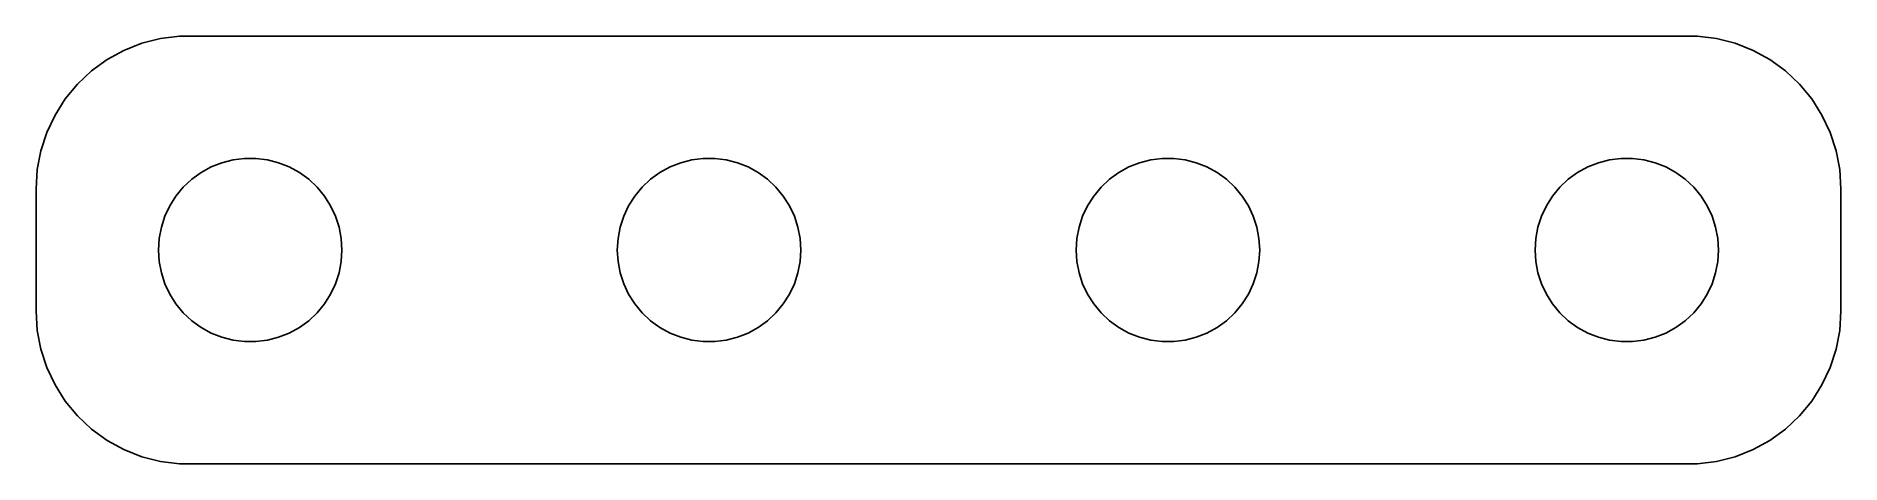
# Model space of a CAD drawing. Header units: metres. Extents: x -14.8 to 14.8, y 44.5 to 75.5.
# Drawn here: x -14.75 to 14.75, y 68.5 to 75.5 of the extents above.
import ezdxf

# ---------------------------------------------------------------- set-up
doc = ezdxf.new("R2010")
doc.units = ezdxf.units.M

msp = doc.modelspace()

# ---------------------------------------------------------------- linework, layer by layer
for p, q in [((-13.3144, 75.2621), (-13.5896, 75.1108)), ((-13.0225, 75.3776), (-13.3144, 75.2621)), ((-12.7184, 75.4557), (-13.0225, 75.3776)), ((-12.407, 75.4951), (-12.7184, 75.4557)), ((12.407, 75.4951), (-12.407, 75.4951)), ((12.7184, 75.4557), (12.407, 75.4951)), ((13.0225, 75.3776), (12.7184, 75.4557)), ((13.3144, 75.2621), (13.0225, 75.3776)), ((13.5896, 75.1108), (13.3144, 75.2621)), ((-13.5896, 75.1108), (-13.8436, 74.9263)), ((13.8436, 74.9263), (13.5896, 75.1108)), ((-14.0724, 74.7114), (-14.2725, 74.4695)), ((-13.8436, 74.9263), (-14.0724, 74.7114)), ((14.0724, 74.7114), (13.8436, 74.9263)), ((14.2725, 74.4695), (14.0724, 74.7114)), ((-14.2725, 74.4695), (-14.4408, 74.2044)), ((14.4408, 74.2044), (14.2725, 74.4695)), ((-14.4408, 74.2044), (-14.5744, 73.9203)), ((14.5744, 73.9203), (14.4408, 74.2044)), ((-14.5744, 73.9203), (-14.6714, 73.6217)), ((14.6714, 73.6217), (14.5744, 73.9203)), ((-14.6714, 73.6217), (-14.7303, 73.3133)), ((-11.7135, 73.4266), (-11.5311, 73.4734)), ((-11.5311, 73.4734), (-11.3442, 73.497)), ((-11.3442, 73.497), (-11.1558, 73.497)), ((-11.1558, 73.497), (-10.9689, 73.4734)), ((-10.9689, 73.4734), (-10.7865, 73.4266)), ((-4.21352, 73.4266), (-4.03107, 73.4734)), ((-4.03107, 73.4734), (-3.84418, 73.497)), ((-3.84418, 73.497), (-3.65581, 73.497)), ((-3.65581, 73.497), (-3.46892, 73.4734)), ((-3.46892, 73.4734), (-3.28647, 73.4266)), ((3.28647, 73.4266), (3.46892, 73.4734)), ((3.46892, 73.4734), (3.65581, 73.497)), ((3.65581, 73.497), (3.84418, 73.497)), ((3.84418, 73.497), (4.03107, 73.4734)), ((4.03107, 73.4734), (4.21352, 73.4266)), ((10.7865, 73.4266), (10.9689, 73.4734)), ((10.9689, 73.4734), (11.1558, 73.497)), ((11.1558, 73.497), (11.3442, 73.497)), ((11.3442, 73.497), (11.5311, 73.4734)), ((11.5311, 73.4734), (11.7135, 73.4266)), ((14.7303, 73.3133), (14.6714, 73.6217)), ((-14.7303, 73.3133), (-14.75, 73)), ((-12.2061, 73.1558), (-12.0537, 73.2665)), ((-12.0537, 73.2665), (-11.8887, 73.3572)), ((-11.8887, 73.3572), (-11.7135, 73.4266)), ((-10.7865, 73.4266), (-10.6113, 73.3572)), ((-10.6113, 73.3572), (-10.4463, 73.2665)), ((-10.4463, 73.2665), (-10.2939, 73.1558)), ((-4.70613, 73.1558), (-4.55373, 73.2665)), ((-4.55373, 73.2665), (-4.38866, 73.3572)), ((-4.38866, 73.3572), (-4.21352, 73.4266)), ((-3.28647, 73.4266), (-3.11133, 73.3572)), ((-3.11133, 73.3572), (-2.94626, 73.2665)), ((-2.94626, 73.2665), (-2.79385, 73.1558)), ((2.79385, 73.1558), (2.94626, 73.2665)), ((2.94626, 73.2665), (3.11133, 73.3572)), ((3.11133, 73.3572), (3.28647, 73.4266)), ((4.21352, 73.4266), (4.38866, 73.3572)), ((4.38866, 73.3572), (4.55373, 73.2665)), ((4.55373, 73.2665), (4.70613, 73.1558)), ((10.2939, 73.1558), (10.4463, 73.2665)), ((10.4463, 73.2665), (10.6113, 73.3572)), ((10.6113, 73.3572), (10.7865, 73.4266)), ((11.7135, 73.4266), (11.8887, 73.3572)), ((11.8887, 73.3572), (12.0537, 73.2665)), ((12.0537, 73.2665), (12.2061, 73.1558)), ((14.75, 73), (14.7303, 73.3133)), ((-14.75, 73), (-14.75, 71)), ((-12.5645, 72.7226), (-12.4635, 72.8817)), ((-12.4635, 72.8817), (-12.3434, 73.0268)), ((-12.3434, 73.0268), (-12.2061, 73.1558)), ((-10.2939, 73.1558), (-10.1565, 73.0268)), ((-10.1565, 73.0268), (-10.0365, 72.8817)), ((-10.0365, 72.8817), (-9.93553, 72.7226)), ((-5.06445, 72.7226), (-4.96352, 72.8817)), ((-4.96352, 72.8817), (-4.84344, 73.0268)), ((-4.84344, 73.0268), (-4.70613, 73.1558)), ((-2.79385, 73.1558), (-2.65654, 73.0268)), ((-2.65654, 73.0268), (-2.53647, 72.8817)), ((-2.53647, 72.8817), (-2.43553, 72.7226)), ((2.43553, 72.7226), (2.53647, 72.8817)), ((2.53647, 72.8817), (2.65654, 73.0268)), ((2.65654, 73.0268), (2.79385, 73.1558)), ((4.70613, 73.1558), (4.84344, 73.0268)), ((4.84344, 73.0268), (4.96352, 72.8817)), ((4.96352, 72.8817), (5.06445, 72.7226)), ((9.93553, 72.7226), (10.0365, 72.8817)), ((10.0365, 72.8817), (10.1565, 73.0268)), ((10.1565, 73.0268), (10.2939, 73.1558)), ((12.2061, 73.1558), (12.3434, 73.0268)), ((12.3434, 73.0268), (12.4635, 72.8817)), ((12.4635, 72.8817), (12.5645, 72.7226)), ((14.75, 71), (14.75, 73)), ((-12.6447, 72.5522), (-12.5645, 72.7226)), ((-9.93553, 72.7226), (-9.85533, 72.5522)), ((-5.14465, 72.5522), (-5.06445, 72.7226)), ((-2.43553, 72.7226), (-2.35533, 72.5522)), ((2.35533, 72.5522), (2.43553, 72.7226)), ((5.06445, 72.7226), (5.14465, 72.5522)), ((9.85533, 72.5522), (9.93553, 72.7226)), ((12.5645, 72.7226), (12.6447, 72.5522)), ((-12.7382, 72.188), (-12.7029, 72.373)), ((-12.7029, 72.373), (-12.6447, 72.5522)), ((-9.85533, 72.5522), (-9.79712, 72.373)), ((-9.79712, 72.373), (-9.76183, 72.188)), ((-5.23816, 72.188), (-5.20287, 72.373)), ((-5.20287, 72.373), (-5.14465, 72.5522)), ((-2.35533, 72.5522), (-2.29712, 72.373)), ((-2.29712, 72.373), (-2.26183, 72.188)), ((2.26183, 72.188), (2.29712, 72.373)), ((2.29712, 72.373), (2.35533, 72.5522)), ((5.14465, 72.5522), (5.20287, 72.373)), ((5.20287, 72.373), (5.23816, 72.188)), ((9.76183, 72.188), (9.79712, 72.373)), ((9.79712, 72.373), (9.85533, 72.5522)), ((12.6447, 72.5522), (12.7029, 72.373)), ((12.7029, 72.373), (12.7382, 72.188)), ((-12.75, 72), (-12.7382, 72.188)), ((-12.7382, 71.812), (-12.75, 72)), ((-9.76183, 72.188), (-9.75, 72)), ((-9.75, 72), (-9.76183, 71.812)), ((-5.25, 72), (-5.23816, 72.188)), ((-5.23816, 71.812), (-5.25, 72)), ((-2.26183, 72.188), (-2.25, 72)), ((-2.25, 72), (-2.26183, 71.812)), ((2.25, 72), (2.26183, 72.188)), ((2.26183, 71.812), (2.25, 72)), ((5.23816, 72.188), (5.25, 72)), ((5.25, 72), (5.23816, 71.812)), ((9.75, 72), (9.76183, 72.188)), ((9.76183, 71.812), (9.75, 72)), ((12.7382, 72.188), (12.75, 72)), ((12.75, 72), (12.7382, 71.812)), ((-12.7029, 71.627), (-12.7382, 71.812)), ((-9.76183, 71.812), (-9.79712, 71.627)), ((-5.20287, 71.627), (-5.23816, 71.812)), ((-2.26183, 71.812), (-2.29712, 71.627)), ((2.29712, 71.627), (2.26183, 71.812)), ((5.23816, 71.812), (5.20287, 71.627)), ((9.79712, 71.627), (9.76183, 71.812)), ((12.7382, 71.812), (12.7029, 71.627)), ((-12.6447, 71.4478), (-12.7029, 71.627)), ((-12.5645, 71.2774), (-12.6447, 71.4478)), ((-9.85533, 71.4478), (-9.93553, 71.2774)), ((-9.79712, 71.627), (-9.85533, 71.4478)), ((-5.14465, 71.4478), (-5.20287, 71.627)), ((-5.06445, 71.2774), (-5.14465, 71.4478)), ((-2.35533, 71.4478), (-2.43553, 71.2774)), ((-2.29712, 71.627), (-2.35533, 71.4478)), ((2.35533, 71.4478), (2.29712, 71.627)), ((2.43553, 71.2774), (2.35533, 71.4478)), ((5.14465, 71.4478), (5.06445, 71.2774)), ((5.20287, 71.627), (5.14465, 71.4478)), ((9.85533, 71.4478), (9.79712, 71.627)), ((9.93553, 71.2774), (9.85533, 71.4478)), ((12.6447, 71.4478), (12.5645, 71.2774)), ((12.7029, 71.627), (12.6447, 71.4478)), ((-12.4635, 71.1183), (-12.5645, 71.2774)), ((-12.3434, 70.9732), (-12.4635, 71.1183)), ((-10.0365, 71.1183), (-10.1565, 70.9732)), ((-9.93553, 71.2774), (-10.0365, 71.1183)), ((-4.96352, 71.1183), (-5.06445, 71.2774)), ((-4.84344, 70.9732), (-4.96352, 71.1183)), ((-2.53647, 71.1183), (-2.65654, 70.9732)), ((-2.43553, 71.2774), (-2.53647, 71.1183)), ((2.53647, 71.1183), (2.43553, 71.2774)), ((2.65654, 70.9732), (2.53647, 71.1183)), ((4.96352, 71.1183), (4.84344, 70.9732)), ((5.06445, 71.2774), (4.96352, 71.1183)), ((10.0365, 71.1183), (9.93553, 71.2774)), ((10.1565, 70.9732), (10.0365, 71.1183)), ((12.4635, 71.1183), (12.3434, 70.9732)), ((12.5645, 71.2774), (12.4635, 71.1183)), ((-14.75, 71), (-14.7303, 70.6867)), ((-12.2061, 70.8442), (-12.3434, 70.9732)), ((-12.0537, 70.7335), (-12.2061, 70.8442)), ((-10.2939, 70.8442), (-10.4463, 70.7335)), ((-10.1565, 70.9732), (-10.2939, 70.8442)), ((-4.70613, 70.8442), (-4.84344, 70.9732)), ((-4.55373, 70.7335), (-4.70613, 70.8442)), ((-2.79385, 70.8442), (-2.94626, 70.7335)), ((-2.65654, 70.9732), (-2.79385, 70.8442)), ((2.79385, 70.8442), (2.65654, 70.9732)), ((2.94626, 70.7335), (2.79385, 70.8442)), ((4.70613, 70.8442), (4.55373, 70.7335)), ((4.84344, 70.9732), (4.70613, 70.8442)), ((10.2939, 70.8442), (10.1565, 70.9732)), ((10.4463, 70.7335), (10.2939, 70.8442)), ((12.2061, 70.8442), (12.0537, 70.7335)), ((12.3434, 70.9732), (12.2061, 70.8442)), ((14.7303, 70.6867), (14.75, 71)), ((-14.7303, 70.6867), (-14.6714, 70.3783)), ((-11.8887, 70.6428), (-12.0537, 70.7335)), ((-11.7135, 70.5734), (-11.8887, 70.6428)), ((-11.5311, 70.5266), (-11.7135, 70.5734)), ((-11.3442, 70.503), (-11.5311, 70.5266)), ((-10.9689, 70.5266), (-11.1558, 70.503)), ((-10.7865, 70.5734), (-10.9689, 70.5266)), ((-10.6113, 70.6428), (-10.7865, 70.5734)), ((-10.4463, 70.7335), (-10.6113, 70.6428)), ((-4.38866, 70.6428), (-4.55373, 70.7335)), ((-4.21352, 70.5734), (-4.38866, 70.6428)), ((-4.03107, 70.5266), (-4.21352, 70.5734)), ((-3.84418, 70.503), (-4.03107, 70.5266)), ((-3.46892, 70.5266), (-3.65581, 70.503)), ((-3.28647, 70.5734), (-3.46892, 70.5266)), ((-3.11133, 70.6428), (-3.28647, 70.5734)), ((-2.94626, 70.7335), (-3.11133, 70.6428)), ((3.11133, 70.6428), (2.94626, 70.7335)), ((3.28647, 70.5734), (3.11133, 70.6428)), ((3.46892, 70.5266), (3.28647, 70.5734)), ((3.65581, 70.503), (3.46892, 70.5266)), ((4.03107, 70.5266), (3.84418, 70.503)), ((4.21352, 70.5734), (4.03107, 70.5266)), ((4.38866, 70.6428), (4.21352, 70.5734)), ((4.55373, 70.7335), (4.38866, 70.6428)), ((10.6113, 70.6428), (10.4463, 70.7335)), ((10.7865, 70.5734), (10.6113, 70.6428)), ((10.9689, 70.5266), (10.7865, 70.5734)), ((11.1558, 70.503), (10.9689, 70.5266)), ((11.5311, 70.5266), (11.3442, 70.503)), ((11.7135, 70.5734), (11.5311, 70.5266)), ((11.8887, 70.6428), (11.7135, 70.5734)), ((12.0537, 70.7335), (11.8887, 70.6428)), ((14.6714, 70.3783), (14.7303, 70.6867)), ((-14.6714, 70.3783), (-14.5744, 70.0797)), ((-11.1558, 70.503), (-11.3442, 70.503)), ((-3.65581, 70.503), (-3.84418, 70.503)), ((3.84418, 70.503), (3.65581, 70.503)), ((11.3442, 70.503), (11.1558, 70.503)), ((14.5744, 70.0797), (14.6714, 70.3783)), ((-14.5744, 70.0797), (-14.4408, 69.7956)), ((14.4408, 69.7956), (14.5744, 70.0797)), ((-14.4408, 69.7956), (-14.2725, 69.5305)), ((14.2725, 69.5305), (14.4408, 69.7956)), ((-14.2725, 69.5305), (-14.0724, 69.2886)), ((14.0724, 69.2886), (14.2725, 69.5305)), ((-14.0724, 69.2886), (-13.8436, 69.0737)), ((-13.8436, 69.0737), (-13.5896, 68.8892)), ((13.5896, 68.8892), (13.8436, 69.0737)), ((13.8436, 69.0737), (14.0724, 69.2886)), ((-13.5896, 68.8892), (-13.3144, 68.7379)), ((-13.3144, 68.7379), (-13.0225, 68.6224)), ((13.0225, 68.6224), (13.3144, 68.7379)), ((13.3144, 68.7379), (13.5896, 68.8892)), ((-13.0225, 68.6224), (-12.7184, 68.5443)), ((-12.7184, 68.5443), (-12.407, 68.5049)), ((-12.407, 68.5049), (12.407, 68.5049)), ((12.407, 68.5049), (12.7184, 68.5443)), ((12.7184, 68.5443), (13.0225, 68.6224))]:
    msp.add_line(p, q)

doc.saveas('drawing.dxf')
